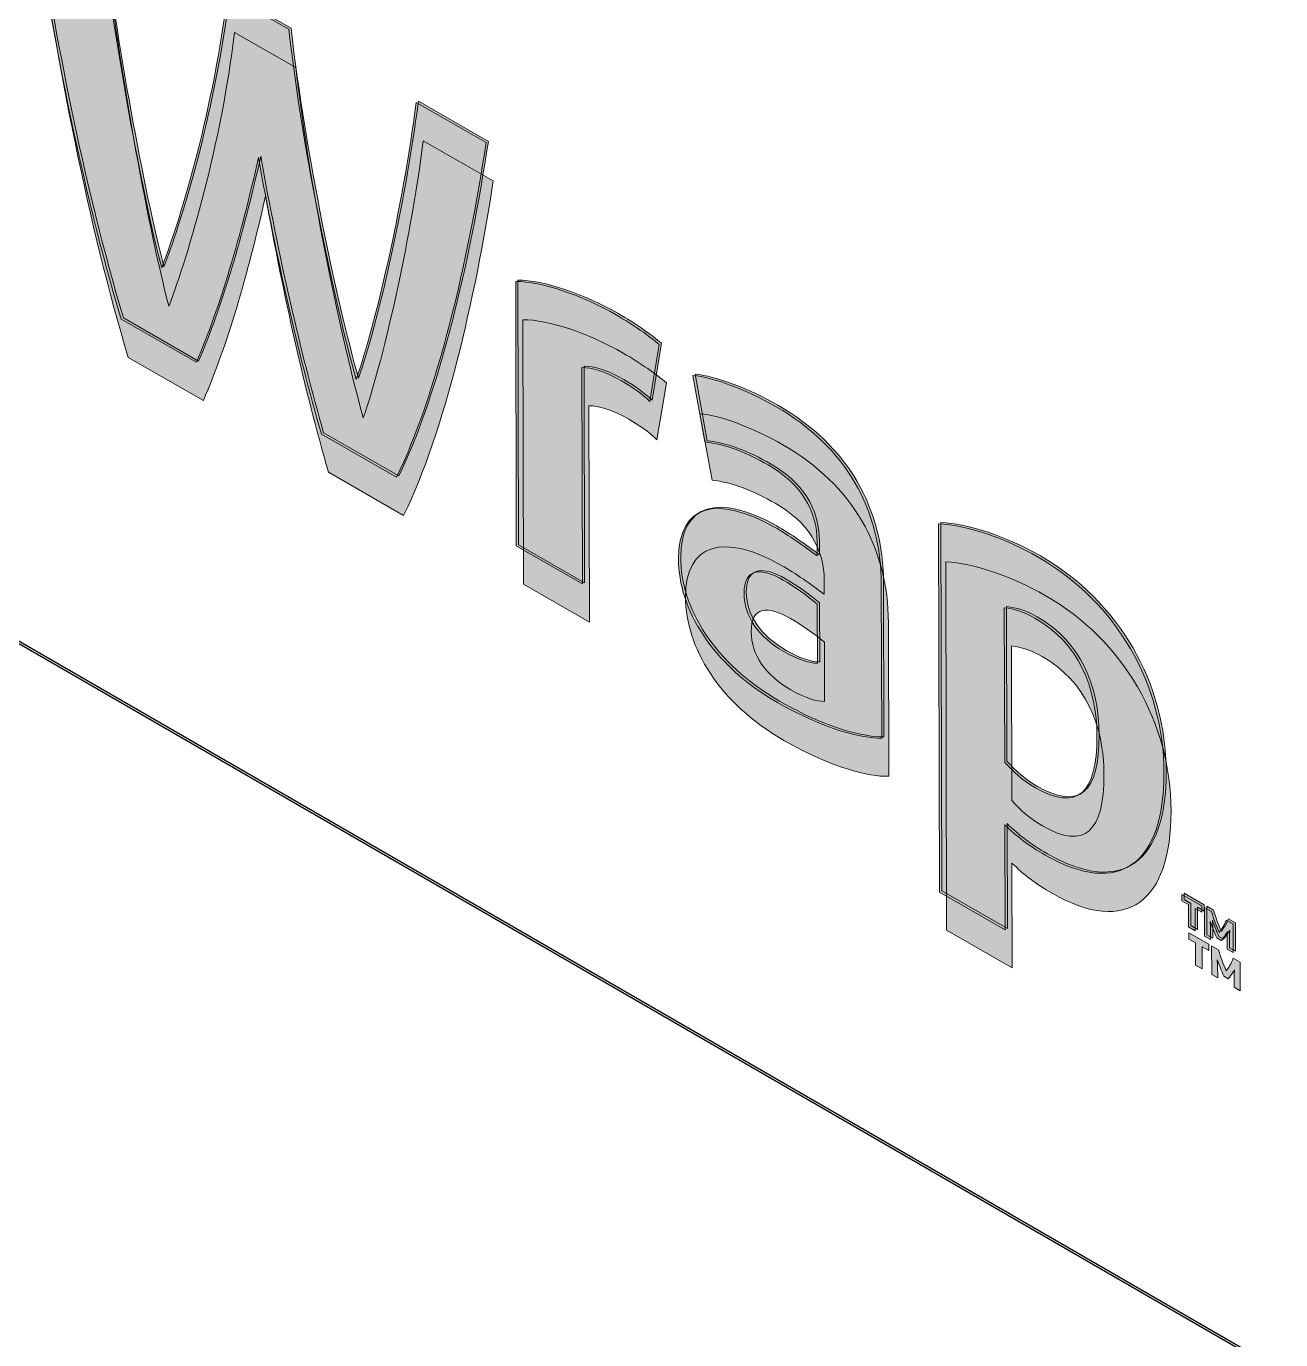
# Model space of a CAD drawing. Header units: inches. Extents: x -17.6 to 82.3, y -15.1 to 23.2.
# Drawn here: x 1.8179 to 2.0914, y 9.7929 to 10.0793 of the extents above; entities that cross this region are included whole.
import ezdxf

# ---------------------------------------------------------------- set-up
doc = ezdxf.new("R2010")
doc.units = ezdxf.units.IN
doc.header["$MEASUREMENT"] = 0
doc.layers.add('G-ANNO-TTLB', color=7, linetype='Continuous', lineweight=0)
doc.layers.add('TYVEK', color=7, linetype='Continuous', lineweight=0)

# ---------------------------------------------------------------- blocks, each defined once
blk = doc.blocks.new('Block_35')
at = {"layer": 'TYVEK', "true_color": 0x000000, "transparency": 33554687}
h = blk.add_hatch(color=18, dxfattribs=at)
h.dxf.hatch_style = 2
edge = h.paths.add_edge_path()
edge.add_spline(control_points=[(1.90444, 10.05434), (1.90444, 10.05434), (1.91968, 10.04559), (1.91968, 10.04559), (1.91578, 10.0198), (1.90897, 9.99065), (1.90015, 9.97262), (1.90015, 9.97262), (1.88375, 9.98203), (1.88375, 9.98203), (1.8786, 10.00003), (1.87396, 10.02037), (1.87005, 10.04233), (1.86613, 10.02486), (1.86168, 10.00974), (1.8565, 9.99768), (1.8565, 9.99768), (1.8401, 10.0071), (1.8401, 10.0071), (1.83169, 10.03501), (1.82419, 10.07239), (1.82026, 10.10266), (1.82026, 10.10266), (1.8354, 10.09397), (1.8354, 10.09397), (1.8387, 10.0667), (1.84462, 10.03481), (1.84894, 10.01826), (1.85339, 10.02977), (1.86032, 10.05345), (1.86329, 10.07796), (1.86329, 10.07796), (1.87666, 10.07029), (1.87666, 10.07029), (1.87985, 10.04224), (1.88671, 10.01064), (1.89134, 9.99391), (1.89548, 10.00561), (1.90136, 10.03073), (1.90444, 10.05434)], knot_values=[0, 0, 0, 0, 1, 1, 1, 2, 2, 2, 3, 3, 3, 4, 4, 4, 5, 5, 5, 6, 6, 6, 7, 7, 7, 8, 8, 8, 9, 9, 9, 10, 10, 10, 11, 11, 11, 12, 12, 12, 13, 13, 13, 13], degree=3, periodic=0)
h = blk.add_hatch(color=18, dxfattribs=at)
h.dxf.hatch_style = 2
edge = h.paths.add_edge_path()
edge.add_spline(control_points=[(1.94804, 10.00802), (1.9518, 10.00586), (1.95535, 10.00334), (1.95744, 10.00154), (1.95744, 10.00154), (1.95538, 9.98913), (1.95538, 9.98913), (1.95361, 9.99087), (1.95141, 9.99237), (1.94922, 9.99363), (1.94536, 9.99585), (1.94275, 9.99651), (1.94056, 9.99656), (1.94056, 9.99656), (1.94067, 9.94936), (1.94067, 9.94936), (1.94067, 9.94936), (1.92626, 9.95763), (1.92626, 9.95763), (1.92626, 9.95763), (1.92612, 10.01531), (1.92612, 10.01531), (1.93175, 10.01533), (1.94052, 10.01234), (1.94804, 10.00802)], knot_values=[0, 0, 0, 0, 1, 1, 1, 2, 2, 2, 3, 3, 3, 4, 4, 4, 5, 5, 5, 6, 6, 6, 7, 7, 7, 8, 8, 8, 8], degree=3, periodic=0)
h = blk.add_hatch(color=18, dxfattribs=at)
h.dxf.hatch_style = 2
edge = h.paths.add_edge_path()
edge.add_spline(control_points=[(1.99192, 9.93208), (1.99192, 9.93208), (1.99189, 9.94497), (1.99189, 9.94497), (1.98949, 9.94695), (1.98698, 9.94875), (1.98447, 9.95019), (1.97967, 9.95294), (1.97591, 9.95294), (1.97593, 9.94728), (1.97594, 9.94222), (1.97908, 9.93777), (1.98461, 9.93459), (1.98775, 9.93279), (1.99036, 9.93202), (1.99192, 9.93208)], knot_values=[0, 0, 0, 0, 1, 1, 1, 2, 2, 2, 3, 3, 3, 4, 4, 4, 5, 5, 5, 5], degree=3, periodic=0)
edge = h.paths.add_edge_path()
edge.add_spline(control_points=[(1.98318, 9.92351), (1.96887, 9.93172), (1.96165, 9.94393), (1.96162, 9.95477), (1.96159, 9.96669), (1.97003, 9.96882), (1.98257, 9.96174), (1.98549, 9.96006), (1.98925, 9.95742), (1.99186, 9.95544), (1.99186, 9.95544), (1.99186, 9.95833), (1.99186, 9.95833), (1.99184, 9.96568), (1.98817, 9.97127), (1.98118, 9.97529), (1.97658, 9.97792), (1.97168, 9.9799), (1.9674, 9.98031), (1.9674, 9.98031), (1.96476, 9.99482), (1.96476, 9.99482), (1.96924, 9.99441), (1.97644, 9.99171), (1.98282, 9.98806), (1.99817, 9.97924), (2.00581, 9.96547), (2.00585, 9.94922), (2.00585, 9.94922), (2.00593, 9.91574), (2.00593, 9.91574), (2.00166, 9.91567), (1.99362, 9.91751), (1.98318, 9.92351)], knot_values=[0, 0, 0, 0, 1, 1, 1, 2, 2, 2, 3, 3, 3, 4, 4, 4, 5, 5, 5, 6, 6, 6, 7, 7, 7, 8, 8, 8, 9, 9, 9, 10, 10, 10, 11, 11, 11, 11], degree=3, periodic=0)
h = blk.add_hatch(color=18, dxfattribs=at)
h.dxf.hatch_style = 2
edge = h.paths.add_edge_path()
edge.add_spline(control_points=[(2.03944, 9.90492), (2.04863, 9.89965), (2.05289, 9.90369), (2.05286, 9.91609), (2.05284, 9.92693), (2.04885, 9.93643), (2.03935, 9.94189), (2.03674, 9.94339), (2.03486, 9.94387), (2.03267, 9.94416), (2.03267, 9.94416), (2.03275, 9.91045), (2.03275, 9.91045), (2.03474, 9.90834), (2.03641, 9.90666), (2.03944, 9.90492)], knot_values=[0, 0, 0, 0, 1, 1, 1, 2, 2, 2, 3, 3, 3, 4, 4, 4, 5, 5, 5, 5], degree=3, periodic=0)
edge = h.paths.add_edge_path()
edge.add_spline(control_points=[(2.04156, 9.89024), (2.0379, 9.89233), (2.0354, 9.89425), (2.03278, 9.89684), (2.03278, 9.89684), (2.03284, 9.87396), (2.03284, 9.87396), (2.03284, 9.87396), (2.01853, 9.88217), (2.01853, 9.88217), (2.01853, 9.88217), (2.01834, 9.96249), (2.01834, 9.96249), (2.02428, 9.96221), (2.03263, 9.95946), (2.04005, 9.9552), (2.05717, 9.94537), (2.06744, 9.92745), (2.06748, 9.90818), (2.06753, 9.88843), (2.05785, 9.88088), (2.04156, 9.89024)], knot_values=[0, 0, 0, 0, 1, 1, 1, 2, 2, 2, 3, 3, 3, 4, 4, 4, 5, 5, 5, 6, 6, 6, 7, 7, 7, 7], degree=3, periodic=0)
h = blk.add_hatch(color=18, dxfattribs=at)
h.dxf.hatch_style = 2
edge = h.paths.add_edge_path()
edge.add_spline(control_points=[(2.07783, 9.87792), (2.07836, 9.87614), (2.07887, 9.87479), (2.0795, 9.87335), (2.08011, 9.87407), (2.08055, 9.87489), (2.08106, 9.87606), (2.08106, 9.87606), (2.08256, 9.8752), (2.08256, 9.8752), (2.08256, 9.8752), (2.08258, 9.86897), (2.08258, 9.86897), (2.08258, 9.86897), (2.08127, 9.86973), (2.08127, 9.86973), (2.08127, 9.86973), (2.08126, 9.8726), (2.08126, 9.8726), (2.08126, 9.8726), (2.08132, 9.87353), (2.08132, 9.87353), (2.08091, 9.87284), (2.08041, 9.87214), (2.07997, 9.8716), (2.07997, 9.8716), (2.07897, 9.87218), (2.07897, 9.87218), (2.07852, 9.87324), (2.07801, 9.87454), (2.07757, 9.87574), (2.07757, 9.87574), (2.07764, 9.87467), (2.07764, 9.87467), (2.07764, 9.87467), (2.07765, 9.8718), (2.07765, 9.8718), (2.07765, 9.8718), (2.07634, 9.87256), (2.07634, 9.87256), (2.07634, 9.87256), (2.07632, 9.87878), (2.07632, 9.87878), (2.07632, 9.87878), (2.07783, 9.87792), (2.07783, 9.87792)], knot_values=[0, 0, 0, 0, 1, 1, 1, 2, 2, 2, 3, 3, 3, 4, 4, 4, 5, 5, 5, 6, 6, 6, 7, 7, 7, 8, 8, 8, 9, 9, 9, 10, 10, 10, 11, 11, 11, 12, 12, 12, 13, 13, 13, 14, 14, 14, 15, 15, 15, 15], degree=3, periodic=0)
edge = h.paths.add_edge_path()
edge.add_spline(control_points=[(2.07282, 9.87942), (2.07282, 9.87942), (2.07136, 9.88025), (2.07136, 9.88025), (2.07136, 9.88025), (2.07136, 9.88163), (2.07136, 9.88163), (2.07136, 9.88163), (2.07573, 9.87912), (2.07573, 9.87912), (2.07573, 9.87912), (2.07573, 9.87775), (2.07573, 9.87775), (2.07573, 9.87775), (2.07427, 9.87858), (2.07427, 9.87858), (2.07427, 9.87858), (2.07429, 9.87373), (2.07429, 9.87373), (2.07429, 9.87373), (2.07283, 9.87457), (2.07283, 9.87457), (2.07283, 9.87457), (2.07282, 9.87942), (2.07282, 9.87942)], knot_values=[0, 0, 0, 0, 1, 1, 1, 2, 2, 2, 3, 3, 3, 4, 4, 4, 5, 5, 5, 6, 6, 6, 7, 7, 7, 8, 8, 8, 8], degree=3, periodic=0)
at = {"layer": 'TYVEK'}
for points, knots in [([(1.90444, 10.05434), (1.90444, 10.05434), (1.91968, 10.04559), (1.91968, 10.04559), (1.91578, 10.0198), (1.90897, 9.99065), (1.90015, 9.97262), (1.90015, 9.97262), (1.88375, 9.98203), (1.88375, 9.98203), (1.8786, 10.00003), (1.87396, 10.02037), (1.87005, 10.04233), (1.86613, 10.02486), (1.86168, 10.00974), (1.8565, 9.99768), (1.8565, 9.99768), (1.8401, 10.0071), (1.8401, 10.0071), (1.83169, 10.03501), (1.82419, 10.07239), (1.82026, 10.10266), (1.82026, 10.10266), (1.8354, 10.09397), (1.8354, 10.09397), (1.8387, 10.0667), (1.84462, 10.03481), (1.84894, 10.01826), (1.85339, 10.02977), (1.86032, 10.05345), (1.86329, 10.07796), (1.86329, 10.07796), (1.87666, 10.07029), (1.87666, 10.07029), (1.87985, 10.04224), (1.88671, 10.01064), (1.89134, 9.99391), (1.89548, 10.00561), (1.90136, 10.03073), (1.90444, 10.05434)], [0, 0, 0, 0, 1, 1, 1, 2, 2, 2, 3, 3, 3, 4, 4, 4, 5, 5, 5, 6, 6, 6, 7, 7, 7, 8, 8, 8, 9, 9, 9, 10, 10, 10, 11, 11, 11, 12, 12, 12, 13, 13, 13, 13]), ([(1.94804, 10.00802), (1.9518, 10.00586), (1.95535, 10.00334), (1.95744, 10.00154), (1.95744, 10.00154), (1.95538, 9.98913), (1.95538, 9.98913), (1.95361, 9.99087), (1.95141, 9.99237), (1.94922, 9.99363), (1.94536, 9.99585), (1.94275, 9.99651), (1.94056, 9.99656), (1.94056, 9.99656), (1.94067, 9.94936), (1.94067, 9.94936), (1.94067, 9.94936), (1.92626, 9.95763), (1.92626, 9.95763), (1.92626, 9.95763), (1.92612, 10.01531), (1.92612, 10.01531), (1.93175, 10.01533), (1.94052, 10.01234), (1.94804, 10.00802)], [0, 0, 0, 0, 1, 1, 1, 2, 2, 2, 3, 3, 3, 4, 4, 4, 5, 5, 5, 6, 6, 6, 7, 7, 7, 8, 8, 8, 8]), ([(1.98318, 9.92351), (1.96887, 9.93172), (1.96165, 9.94393), (1.96162, 9.95477), (1.96159, 9.96669), (1.97003, 9.96882), (1.98257, 9.96174), (1.98549, 9.96006), (1.98925, 9.95742), (1.99186, 9.95544), (1.99186, 9.95544), (1.99186, 9.95833), (1.99186, 9.95833), (1.99184, 9.96568), (1.98817, 9.97127), (1.98118, 9.97529), (1.97658, 9.97792), (1.97168, 9.9799), (1.9674, 9.98031), (1.9674, 9.98031), (1.96476, 9.99482), (1.96476, 9.99482), (1.96924, 9.99441), (1.97644, 9.99171), (1.98282, 9.98806), (1.99817, 9.97924), (2.00581, 9.96547), (2.00585, 9.94922), (2.00585, 9.94922), (2.00593, 9.91574), (2.00593, 9.91574), (2.00166, 9.91567), (1.99362, 9.91751), (1.98318, 9.92351)], [0, 0, 0, 0, 1, 1, 1, 2, 2, 2, 3, 3, 3, 4, 4, 4, 5, 5, 5, 6, 6, 6, 7, 7, 7, 8, 8, 8, 9, 9, 9, 10, 10, 10, 11, 11, 11, 11]), ([(2.04156, 9.89024), (2.0379, 9.89233), (2.0354, 9.89425), (2.03278, 9.89684), (2.03278, 9.89684), (2.03284, 9.87396), (2.03284, 9.87396), (2.03284, 9.87396), (2.01853, 9.88217), (2.01853, 9.88217), (2.01853, 9.88217), (2.01834, 9.96249), (2.01834, 9.96249), (2.02428, 9.96221), (2.03263, 9.95946), (2.04005, 9.9552), (2.05717, 9.94537), (2.06744, 9.92745), (2.06748, 9.90818), (2.06753, 9.88843), (2.05785, 9.88088), (2.04156, 9.89024)], [0, 0, 0, 0, 1, 1, 1, 2, 2, 2, 3, 3, 3, 4, 4, 4, 5, 5, 5, 6, 6, 6, 7, 7, 7, 7]), ([(1.99192, 9.93208), (1.99192, 9.93208), (1.99189, 9.94497), (1.99189, 9.94497), (1.98949, 9.94695), (1.98698, 9.94875), (1.98447, 9.95019), (1.97967, 9.95294), (1.97591, 9.95294), (1.97593, 9.94728), (1.97594, 9.94222), (1.97908, 9.93777), (1.98461, 9.93459), (1.98775, 9.93279), (1.99036, 9.93202), (1.99192, 9.93208)], [0, 0, 0, 0, 1, 1, 1, 2, 2, 2, 3, 3, 3, 4, 4, 4, 5, 5, 5, 5]), ([(2.03944, 9.90492), (2.04863, 9.89965), (2.05289, 9.90369), (2.05286, 9.91609), (2.05284, 9.92693), (2.04885, 9.93643), (2.03935, 9.94189), (2.03674, 9.94339), (2.03486, 9.94387), (2.03267, 9.94416), (2.03267, 9.94416), (2.03275, 9.91045), (2.03275, 9.91045), (2.03474, 9.90834), (2.03641, 9.90666), (2.03944, 9.90492)], [0, 0, 0, 0, 1, 1, 1, 2, 2, 2, 3, 3, 3, 4, 4, 4, 5, 5, 5, 5]), ([(2.07282, 9.87942), (2.07282, 9.87942), (2.07136, 9.88025), (2.07136, 9.88025), (2.07136, 9.88025), (2.07136, 9.88163), (2.07136, 9.88163), (2.07136, 9.88163), (2.07573, 9.87912), (2.07573, 9.87912), (2.07573, 9.87912), (2.07573, 9.87775), (2.07573, 9.87775), (2.07573, 9.87775), (2.07427, 9.87858), (2.07427, 9.87858), (2.07427, 9.87858), (2.07429, 9.87373), (2.07429, 9.87373), (2.07429, 9.87373), (2.07283, 9.87457), (2.07283, 9.87457), (2.07283, 9.87457), (2.07282, 9.87942), (2.07282, 9.87942)], [0, 0, 0, 0, 1, 1, 1, 2, 2, 2, 3, 3, 3, 4, 4, 4, 5, 5, 5, 6, 6, 6, 7, 7, 7, 8, 8, 8, 8]), ([(2.07783, 9.87792), (2.07836, 9.87614), (2.07887, 9.87479), (2.0795, 9.87335), (2.08011, 9.87407), (2.08055, 9.87489), (2.08106, 9.87606), (2.08106, 9.87606), (2.08256, 9.8752), (2.08256, 9.8752), (2.08256, 9.8752), (2.08258, 9.86897), (2.08258, 9.86897), (2.08258, 9.86897), (2.08127, 9.86973), (2.08127, 9.86973), (2.08127, 9.86973), (2.08126, 9.8726), (2.08126, 9.8726), (2.08126, 9.8726), (2.08132, 9.87353), (2.08132, 9.87353), (2.08091, 9.87284), (2.08041, 9.87214), (2.07997, 9.8716), (2.07997, 9.8716), (2.07897, 9.87218), (2.07897, 9.87218), (2.07852, 9.87324), (2.07801, 9.87454), (2.07757, 9.87574), (2.07757, 9.87574), (2.07764, 9.87467), (2.07764, 9.87467), (2.07764, 9.87467), (2.07765, 9.8718), (2.07765, 9.8718), (2.07765, 9.8718), (2.07634, 9.87256), (2.07634, 9.87256), (2.07634, 9.87256), (2.07632, 9.87878), (2.07632, 9.87878), (2.07632, 9.87878), (2.07783, 9.87792), (2.07783, 9.87792)], [0, 0, 0, 0, 1, 1, 1, 2, 2, 2, 3, 3, 3, 4, 4, 4, 5, 5, 5, 6, 6, 6, 7, 7, 7, 8, 8, 8, 9, 9, 9, 10, 10, 10, 11, 11, 11, 12, 12, 12, 13, 13, 13, 14, 14, 14, 15, 15, 15, 15])]:
    blk.add_open_spline(points, degree=3, knots=knots, dxfattribs=at)
blk = doc.blocks.new('Block_34')
at = {"layer": 'TYVEK'}
blk.add_blockref('Block_35', (0, 0), dxfattribs=at)
blk = doc.blocks.new('Block_98')
at = {"layer": 'TYVEK', "true_color": 0x000000, "transparency": 33554687}
h = blk.add_hatch(color=18, dxfattribs=at)
h.dxf.hatch_style = 2
edge = h.paths.add_edge_path()
edge.add_spline(control_points=[(1.90338, 10.06295), (1.90338, 10.06295), (1.91863, 10.0542), (1.91863, 10.0542), (1.91473, 10.02842), (1.90792, 9.99926), (1.8991, 9.98123), (1.8991, 9.98123), (1.8827, 9.99065), (1.8827, 9.99065), (1.87755, 10.00864), (1.87291, 10.02898), (1.869, 10.05095), (1.86508, 10.03348), (1.86063, 10.01835), (1.85544, 10.0063), (1.85544, 10.0063), (1.83905, 10.01571), (1.83905, 10.01571), (1.83064, 10.04363), (1.82314, 10.081), (1.81921, 10.11128), (1.81921, 10.11128), (1.83435, 10.10258), (1.83435, 10.10258), (1.83765, 10.07532), (1.84357, 10.04342), (1.84788, 10.02687), (1.85234, 10.03838), (1.85927, 10.06206), (1.86224, 10.08658), (1.86224, 10.08658), (1.8756, 10.0789), (1.8756, 10.0789), (1.8788, 10.05085), (1.88566, 10.01926), (1.89029, 10.00253), (1.89443, 10.01422), (1.90031, 10.03934), (1.90338, 10.06295)], knot_values=[0, 0, 0, 0, 1, 1, 1, 2, 2, 2, 3, 3, 3, 4, 4, 4, 5, 5, 5, 6, 6, 6, 7, 7, 7, 8, 8, 8, 9, 9, 9, 10, 10, 10, 11, 11, 11, 12, 12, 12, 13, 13, 13, 13], degree=3, periodic=0)
h = blk.add_hatch(color=18, dxfattribs=at)
h.dxf.hatch_style = 2
edge = h.paths.add_edge_path()
edge.add_spline(control_points=[(1.94698, 10.01664), (1.95074, 10.01448), (1.9543, 10.01196), (1.95639, 10.01016), (1.95639, 10.01016), (1.95433, 9.99775), (1.95433, 9.99775), (1.95255, 9.99949), (1.95036, 10.00099), (1.94817, 10.00225), (1.9443, 10.00447), (1.94169, 10.00512), (1.9395, 10.00518), (1.9395, 10.00518), (1.93962, 9.95797), (1.93962, 9.95797), (1.93962, 9.95797), (1.92521, 9.96625), (1.92521, 9.96625), (1.92521, 9.96625), (1.92507, 10.02393), (1.92507, 10.02393), (1.9307, 10.02394), (1.93946, 10.02095), (1.94698, 10.01664)], knot_values=[0, 0, 0, 0, 1, 1, 1, 2, 2, 2, 3, 3, 3, 4, 4, 4, 5, 5, 5, 6, 6, 6, 7, 7, 7, 8, 8, 8, 8], degree=3, periodic=0)
h = blk.add_hatch(color=18, dxfattribs=at)
h.dxf.hatch_style = 2
edge = h.paths.add_edge_path()
edge.add_spline(control_points=[(1.99087, 9.9407), (1.99087, 9.9407), (1.99084, 9.95358), (1.99084, 9.95358), (1.98843, 9.95556), (1.98592, 9.95736), (1.98342, 9.9588), (1.97861, 9.96156), (1.97486, 9.96155), (1.97487, 9.95589), (1.97489, 9.95083), (1.97803, 9.94638), (1.98356, 9.94321), (1.98669, 9.94141), (1.9893, 9.94063), (1.99087, 9.9407)], knot_values=[0, 0, 0, 0, 1, 1, 1, 2, 2, 2, 3, 3, 3, 4, 4, 4, 5, 5, 5, 5], degree=3, periodic=0)
edge = h.paths.add_edge_path()
edge.add_spline(control_points=[(1.98213, 9.93212), (1.96782, 9.94034), (1.96059, 9.95254), (1.96057, 9.96338), (1.96054, 9.9753), (1.96898, 9.97743), (1.98151, 9.97036), (1.98444, 9.96868), (1.9882, 9.96604), (1.99081, 9.96406), (1.99081, 9.96406), (1.9908, 9.96695), (1.9908, 9.96695), (1.99078, 9.97429), (1.98712, 9.97988), (1.98012, 9.9839), (1.97553, 9.98654), (1.97062, 9.98851), (1.96635, 9.98893), (1.96635, 9.98893), (1.9637, 10.00343), (1.9637, 10.00343), (1.96819, 10.00302), (1.97539, 10.00033), (1.98176, 9.99667), (1.99711, 9.98786), (2.00476, 9.97409), (2.0048, 9.95783), (2.0048, 9.95783), (2.00488, 9.92435), (2.00488, 9.92435), (2.00061, 9.92428), (1.99257, 9.92613), (1.98213, 9.93212)], knot_values=[0, 0, 0, 0, 1, 1, 1, 2, 2, 2, 3, 3, 3, 4, 4, 4, 5, 5, 5, 6, 6, 6, 7, 7, 7, 8, 8, 8, 9, 9, 9, 10, 10, 10, 11, 11, 11, 11], degree=3, periodic=0)
h = blk.add_hatch(color=18, dxfattribs=at)
h.dxf.hatch_style = 2
edge = h.paths.add_edge_path()
edge.add_spline(control_points=[(2.03838, 9.91354), (2.04758, 9.90826), (2.05184, 9.9123), (2.05181, 9.92471), (2.05178, 9.93554), (2.0478, 9.94505), (2.03829, 9.9505), (2.03568, 9.952), (2.0338, 9.95248), (2.03161, 9.95278), (2.03161, 9.95278), (2.0317, 9.91906), (2.0317, 9.91906), (2.03368, 9.91696), (2.03536, 9.91527), (2.03838, 9.91354)], knot_values=[0, 0, 0, 0, 1, 1, 1, 2, 2, 2, 3, 3, 3, 4, 4, 4, 5, 5, 5, 5], degree=3, periodic=0)
edge = h.paths.add_edge_path()
edge.add_spline(control_points=[(2.04051, 9.89885), (2.03685, 9.90095), (2.03434, 9.90287), (2.03173, 9.90545), (2.03173, 9.90545), (2.03179, 9.88257), (2.03179, 9.88257), (2.03179, 9.88257), (2.01748, 9.89078), (2.01748, 9.89078), (2.01748, 9.89078), (2.01728, 9.97111), (2.01728, 9.97111), (2.02323, 9.97082), (2.03158, 9.96807), (2.03899, 9.96381), (2.05612, 9.95398), (2.06638, 9.93606), (2.06643, 9.9168), (2.06648, 9.89705), (2.0568, 9.8895), (2.04051, 9.89885)], knot_values=[0, 0, 0, 0, 1, 1, 1, 2, 2, 2, 3, 3, 3, 4, 4, 4, 5, 5, 5, 6, 6, 6, 7, 7, 7, 7], degree=3, periodic=0)
h = blk.add_hatch(color=18, dxfattribs=at)
h.dxf.hatch_style = 2
edge = h.paths.add_edge_path()
edge.add_spline(control_points=[(2.07677, 9.88653), (2.07731, 9.88475), (2.07781, 9.8834), (2.07845, 9.88196), (2.07906, 9.88269), (2.07949, 9.8835), (2.08001, 9.88468), (2.08001, 9.88468), (2.08151, 9.88381), (2.08151, 9.88381), (2.08151, 9.88381), (2.08153, 9.87759), (2.08153, 9.87759), (2.08153, 9.87759), (2.08022, 9.87834), (2.08022, 9.87834), (2.08022, 9.87834), (2.08021, 9.88121), (2.08021, 9.88121), (2.08021, 9.88121), (2.08027, 9.88214), (2.08027, 9.88214), (2.07985, 9.88145), (2.07935, 9.88075), (2.07892, 9.88022), (2.07892, 9.88022), (2.07792, 9.88079), (2.07792, 9.88079), (2.07746, 9.88186), (2.07696, 9.88315), (2.07652, 9.88435), (2.07652, 9.88435), (2.07659, 9.88329), (2.07659, 9.88329), (2.07659, 9.88329), (2.07659, 9.88042), (2.07659, 9.88042), (2.07659, 9.88042), (2.07529, 9.88117), (2.07529, 9.88117), (2.07529, 9.88117), (2.07527, 9.8874), (2.07527, 9.8874), (2.07527, 9.8874), (2.07677, 9.88653), (2.07677, 9.88653)], knot_values=[0, 0, 0, 0, 1, 1, 1, 2, 2, 2, 3, 3, 3, 4, 4, 4, 5, 5, 5, 6, 6, 6, 7, 7, 7, 8, 8, 8, 9, 9, 9, 10, 10, 10, 11, 11, 11, 12, 12, 12, 13, 13, 13, 14, 14, 14, 15, 15, 15, 15], degree=3, periodic=0)
edge = h.paths.add_edge_path()
edge.add_spline(control_points=[(2.07177, 9.88803), (2.07177, 9.88803), (2.07031, 9.88887), (2.07031, 9.88887), (2.07031, 9.88887), (2.07031, 9.89024), (2.07031, 9.89024), (2.07031, 9.89024), (2.07467, 9.88774), (2.07467, 9.88774), (2.07467, 9.88774), (2.07468, 9.88636), (2.07468, 9.88636), (2.07468, 9.88636), (2.07322, 9.88719), (2.07322, 9.88719), (2.07322, 9.88719), (2.07323, 9.88235), (2.07323, 9.88235), (2.07323, 9.88235), (2.07178, 9.88318), (2.07178, 9.88318), (2.07178, 9.88318), (2.07177, 9.88803), (2.07177, 9.88803)], knot_values=[0, 0, 0, 0, 1, 1, 1, 2, 2, 2, 3, 3, 3, 4, 4, 4, 5, 5, 5, 6, 6, 6, 7, 7, 7, 8, 8, 8, 8], degree=3, periodic=0)
at = {"layer": 'TYVEK'}
for points, knots in [([(1.90338, 10.06295), (1.90338, 10.06295), (1.91863, 10.0542), (1.91863, 10.0542), (1.91473, 10.02842), (1.90792, 9.99926), (1.8991, 9.98123), (1.8991, 9.98123), (1.8827, 9.99065), (1.8827, 9.99065), (1.87755, 10.00864), (1.87291, 10.02898), (1.869, 10.05095), (1.86508, 10.03348), (1.86063, 10.01835), (1.85544, 10.0063), (1.85544, 10.0063), (1.83905, 10.01571), (1.83905, 10.01571), (1.83064, 10.04363), (1.82314, 10.081), (1.81921, 10.11128), (1.81921, 10.11128), (1.83435, 10.10258), (1.83435, 10.10258), (1.83765, 10.07532), (1.84357, 10.04342), (1.84788, 10.02687), (1.85234, 10.03838), (1.85927, 10.06206), (1.86224, 10.08658), (1.86224, 10.08658), (1.8756, 10.0789), (1.8756, 10.0789), (1.8788, 10.05085), (1.88566, 10.01926), (1.89029, 10.00253), (1.89443, 10.01422), (1.90031, 10.03934), (1.90338, 10.06295)], [0, 0, 0, 0, 1, 1, 1, 2, 2, 2, 3, 3, 3, 4, 4, 4, 5, 5, 5, 6, 6, 6, 7, 7, 7, 8, 8, 8, 9, 9, 9, 10, 10, 10, 11, 11, 11, 12, 12, 12, 13, 13, 13, 13]), ([(1.94698, 10.01664), (1.95074, 10.01448), (1.9543, 10.01196), (1.95639, 10.01016), (1.95639, 10.01016), (1.95433, 9.99775), (1.95433, 9.99775), (1.95255, 9.99949), (1.95036, 10.00099), (1.94817, 10.00225), (1.9443, 10.00447), (1.94169, 10.00512), (1.9395, 10.00518), (1.9395, 10.00518), (1.93962, 9.95797), (1.93962, 9.95797), (1.93962, 9.95797), (1.92521, 9.96625), (1.92521, 9.96625), (1.92521, 9.96625), (1.92507, 10.02393), (1.92507, 10.02393), (1.9307, 10.02394), (1.93946, 10.02095), (1.94698, 10.01664)], [0, 0, 0, 0, 1, 1, 1, 2, 2, 2, 3, 3, 3, 4, 4, 4, 5, 5, 5, 6, 6, 6, 7, 7, 7, 8, 8, 8, 8]), ([(1.98213, 9.93212), (1.96782, 9.94034), (1.96059, 9.95254), (1.96057, 9.96338), (1.96054, 9.9753), (1.96898, 9.97743), (1.98151, 9.97036), (1.98444, 9.96868), (1.9882, 9.96604), (1.99081, 9.96406), (1.99081, 9.96406), (1.9908, 9.96695), (1.9908, 9.96695), (1.99078, 9.97429), (1.98712, 9.97988), (1.98012, 9.9839), (1.97553, 9.98654), (1.97062, 9.98851), (1.96635, 9.98893), (1.96635, 9.98893), (1.9637, 10.00343), (1.9637, 10.00343), (1.96819, 10.00302), (1.97539, 10.00033), (1.98176, 9.99667), (1.99711, 9.98786), (2.00476, 9.97409), (2.0048, 9.95783), (2.0048, 9.95783), (2.00488, 9.92435), (2.00488, 9.92435), (2.00061, 9.92428), (1.99257, 9.92613), (1.98213, 9.93212)], [0, 0, 0, 0, 1, 1, 1, 2, 2, 2, 3, 3, 3, 4, 4, 4, 5, 5, 5, 6, 6, 6, 7, 7, 7, 8, 8, 8, 9, 9, 9, 10, 10, 10, 11, 11, 11, 11]), ([(2.04051, 9.89885), (2.03685, 9.90095), (2.03434, 9.90287), (2.03173, 9.90545), (2.03173, 9.90545), (2.03179, 9.88257), (2.03179, 9.88257), (2.03179, 9.88257), (2.01748, 9.89078), (2.01748, 9.89078), (2.01748, 9.89078), (2.01728, 9.97111), (2.01728, 9.97111), (2.02323, 9.97082), (2.03158, 9.96807), (2.03899, 9.96381), (2.05612, 9.95398), (2.06638, 9.93606), (2.06643, 9.9168), (2.06648, 9.89705), (2.0568, 9.8895), (2.04051, 9.89885)], [0, 0, 0, 0, 1, 1, 1, 2, 2, 2, 3, 3, 3, 4, 4, 4, 5, 5, 5, 6, 6, 6, 7, 7, 7, 7]), ([(1.99087, 9.9407), (1.99087, 9.9407), (1.99084, 9.95358), (1.99084, 9.95358), (1.98843, 9.95556), (1.98592, 9.95736), (1.98342, 9.9588), (1.97861, 9.96156), (1.97486, 9.96155), (1.97487, 9.95589), (1.97489, 9.95083), (1.97803, 9.94638), (1.98356, 9.94321), (1.98669, 9.94141), (1.9893, 9.94063), (1.99087, 9.9407)], [0, 0, 0, 0, 1, 1, 1, 2, 2, 2, 3, 3, 3, 4, 4, 4, 5, 5, 5, 5]), ([(2.03838, 9.91354), (2.04758, 9.90826), (2.05184, 9.9123), (2.05181, 9.92471), (2.05178, 9.93554), (2.0478, 9.94505), (2.03829, 9.9505), (2.03568, 9.952), (2.0338, 9.95248), (2.03161, 9.95278), (2.03161, 9.95278), (2.0317, 9.91906), (2.0317, 9.91906), (2.03368, 9.91696), (2.03536, 9.91527), (2.03838, 9.91354)], [0, 0, 0, 0, 1, 1, 1, 2, 2, 2, 3, 3, 3, 4, 4, 4, 5, 5, 5, 5]), ([(2.07177, 9.88803), (2.07177, 9.88803), (2.07031, 9.88887), (2.07031, 9.88887), (2.07031, 9.88887), (2.07031, 9.89024), (2.07031, 9.89024), (2.07031, 9.89024), (2.07467, 9.88774), (2.07467, 9.88774), (2.07467, 9.88774), (2.07468, 9.88636), (2.07468, 9.88636), (2.07468, 9.88636), (2.07322, 9.88719), (2.07322, 9.88719), (2.07322, 9.88719), (2.07323, 9.88235), (2.07323, 9.88235), (2.07323, 9.88235), (2.07178, 9.88318), (2.07178, 9.88318), (2.07178, 9.88318), (2.07177, 9.88803), (2.07177, 9.88803)], [0, 0, 0, 0, 1, 1, 1, 2, 2, 2, 3, 3, 3, 4, 4, 4, 5, 5, 5, 6, 6, 6, 7, 7, 7, 8, 8, 8, 8]), ([(2.07677, 9.88653), (2.07731, 9.88475), (2.07781, 9.8834), (2.07845, 9.88196), (2.07906, 9.88269), (2.07949, 9.8835), (2.08001, 9.88468), (2.08001, 9.88468), (2.08151, 9.88381), (2.08151, 9.88381), (2.08151, 9.88381), (2.08153, 9.87759), (2.08153, 9.87759), (2.08153, 9.87759), (2.08022, 9.87834), (2.08022, 9.87834), (2.08022, 9.87834), (2.08021, 9.88121), (2.08021, 9.88121), (2.08021, 9.88121), (2.08027, 9.88214), (2.08027, 9.88214), (2.07985, 9.88145), (2.07935, 9.88075), (2.07892, 9.88022), (2.07892, 9.88022), (2.07792, 9.88079), (2.07792, 9.88079), (2.07746, 9.88186), (2.07696, 9.88315), (2.07652, 9.88435), (2.07652, 9.88435), (2.07659, 9.88329), (2.07659, 9.88329), (2.07659, 9.88329), (2.07659, 9.88042), (2.07659, 9.88042), (2.07659, 9.88042), (2.07529, 9.88117), (2.07529, 9.88117), (2.07529, 9.88117), (2.07527, 9.8874), (2.07527, 9.8874), (2.07527, 9.8874), (2.07677, 9.88653), (2.07677, 9.88653)], [0, 0, 0, 0, 1, 1, 1, 2, 2, 2, 3, 3, 3, 4, 4, 4, 5, 5, 5, 6, 6, 6, 7, 7, 7, 8, 8, 8, 9, 9, 9, 10, 10, 10, 11, 11, 11, 12, 12, 12, 13, 13, 13, 14, 14, 14, 15, 15, 15, 15])]:
    blk.add_open_spline(points, degree=3, knots=knots, dxfattribs=at)
blk = doc.blocks.new('Block_97')
at = {"layer": 'TYVEK'}
blk.add_blockref('Block_98', (0, 0), dxfattribs=at)
blk = doc.blocks.new('Block_106')
at = {"layer": 'TYVEK', "true_color": 0x000000, "transparency": 33554687}
h = blk.add_hatch(color=18, dxfattribs=at)
h.dxf.hatch_style = 2
edge = h.paths.add_edge_path()
edge.add_spline(control_points=[(1.9029, 10.06268), (1.9029, 10.06268), (1.91814, 10.05393), (1.91814, 10.05393), (1.91424, 10.02815), (1.90743, 9.99899), (1.89861, 9.98096), (1.89861, 9.98096), (1.88221, 9.99038), (1.88221, 9.99038), (1.87706, 10.00837), (1.87242, 10.02871), (1.86851, 10.05067), (1.86459, 10.0332), (1.86014, 10.01808), (1.85496, 10.00602), (1.85496, 10.00602), (1.83856, 10.01544), (1.83856, 10.01544), (1.83015, 10.04336), (1.82265, 10.08073), (1.81872, 10.11101), (1.81872, 10.11101), (1.83386, 10.10231), (1.83386, 10.10231), (1.83716, 10.07504), (1.84308, 10.04315), (1.8474, 10.0266), (1.85185, 10.03811), (1.85878, 10.06179), (1.86175, 10.0863), (1.86175, 10.0863), (1.87512, 10.07863), (1.87512, 10.07863), (1.87831, 10.05058), (1.88517, 10.01898), (1.8898, 10.00226), (1.89394, 10.01395), (1.89982, 10.03907), (1.9029, 10.06268)], knot_values=[0, 0, 0, 0, 1, 1, 1, 2, 2, 2, 3, 3, 3, 4, 4, 4, 5, 5, 5, 6, 6, 6, 7, 7, 7, 8, 8, 8, 9, 9, 9, 10, 10, 10, 11, 11, 11, 12, 12, 12, 13, 13, 13, 13], degree=3, periodic=0)
h = blk.add_hatch(color=18, dxfattribs=at)
h.dxf.hatch_style = 2
edge = h.paths.add_edge_path()
edge.add_spline(control_points=[(1.9465, 10.01636), (1.95026, 10.0142), (1.95381, 10.01168), (1.9559, 10.00988), (1.9559, 10.00988), (1.95384, 9.99747), (1.95384, 9.99747), (1.95207, 9.99922), (1.94987, 10.00072), (1.94768, 10.00197), (1.94381, 10.00419), (1.94121, 10.00485), (1.93902, 10.0049), (1.93902, 10.0049), (1.93913, 9.9577), (1.93913, 9.9577), (1.93913, 9.9577), (1.92472, 9.96597), (1.92472, 9.96597), (1.92472, 9.96597), (1.92458, 10.02365), (1.92458, 10.02365), (1.93021, 10.02367), (1.93898, 10.02068), (1.9465, 10.01636)], knot_values=[0, 0, 0, 0, 1, 1, 1, 2, 2, 2, 3, 3, 3, 4, 4, 4, 5, 5, 5, 6, 6, 6, 7, 7, 7, 8, 8, 8, 8], degree=3, periodic=0)
h = blk.add_hatch(color=18, dxfattribs=at)
h.dxf.hatch_style = 2
edge = h.paths.add_edge_path()
edge.add_spline(control_points=[(1.99038, 9.94042), (1.99038, 9.94042), (1.99035, 9.95331), (1.99035, 9.95331), (1.98794, 9.95529), (1.98544, 9.95709), (1.98293, 9.95853), (1.97813, 9.96129), (1.97437, 9.96128), (1.97439, 9.95562), (1.9744, 9.95056), (1.97754, 9.94611), (1.98307, 9.94293), (1.98621, 9.94114), (1.98882, 9.94036), (1.99038, 9.94042)], knot_values=[0, 0, 0, 0, 1, 1, 1, 2, 2, 2, 3, 3, 3, 4, 4, 4, 5, 5, 5, 5], degree=3, periodic=0)
edge = h.paths.add_edge_path()
edge.add_spline(control_points=[(1.98164, 9.93185), (1.96733, 9.94007), (1.96011, 9.95227), (1.96008, 9.96311), (1.96005, 9.97503), (1.96849, 9.97716), (1.98103, 9.97008), (1.98395, 9.96841), (1.98771, 9.96577), (1.99032, 9.96379), (1.99032, 9.96379), (1.99032, 9.96668), (1.99032, 9.96668), (1.9903, 9.97402), (1.98663, 9.97961), (1.97964, 9.98363), (1.97504, 9.98627), (1.97013, 9.98824), (1.96586, 9.98865), (1.96586, 9.98865), (1.96322, 10.00316), (1.96322, 10.00316), (1.9677, 10.00275), (1.9749, 10.00005), (1.98127, 9.9964), (1.99663, 9.98758), (2.00427, 9.97381), (2.00431, 9.95756), (2.00431, 9.95756), (2.00439, 9.92408), (2.00439, 9.92408), (2.00012, 9.92401), (1.99208, 9.92586), (1.98164, 9.93185)], knot_values=[0, 0, 0, 0, 1, 1, 1, 2, 2, 2, 3, 3, 3, 4, 4, 4, 5, 5, 5, 6, 6, 6, 7, 7, 7, 8, 8, 8, 9, 9, 9, 10, 10, 10, 11, 11, 11, 11], degree=3, periodic=0)
h = blk.add_hatch(color=18, dxfattribs=at)
h.dxf.hatch_style = 2
edge = h.paths.add_edge_path()
edge.add_spline(control_points=[(2.0379, 9.91326), (2.04709, 9.90799), (2.05135, 9.91203), (2.05132, 9.92443), (2.0513, 9.93527), (2.04731, 9.94478), (2.03781, 9.95023), (2.0352, 9.95173), (2.03332, 9.95221), (2.03113, 9.9525), (2.03113, 9.9525), (2.03121, 9.91879), (2.03121, 9.91879), (2.0332, 9.91668), (2.03487, 9.915), (2.0379, 9.91326)], knot_values=[0, 0, 0, 0, 1, 1, 1, 2, 2, 2, 3, 3, 3, 4, 4, 4, 5, 5, 5, 5], degree=3, periodic=0)
edge = h.paths.add_edge_path()
edge.add_spline(control_points=[(2.04002, 9.89858), (2.03636, 9.90068), (2.03386, 9.9026), (2.03124, 9.90518), (2.03124, 9.90518), (2.0313, 9.8823), (2.0313, 9.8823), (2.0313, 9.8823), (2.01699, 9.89051), (2.01699, 9.89051), (2.01699, 9.89051), (2.01679, 9.97083), (2.01679, 9.97083), (2.02274, 9.97055), (2.03109, 9.9678), (2.0385, 9.96354), (2.05563, 9.95371), (2.0659, 9.93579), (2.06594, 9.91652), (2.06599, 9.89677), (2.05631, 9.88922), (2.04002, 9.89858)], knot_values=[0, 0, 0, 0, 1, 1, 1, 2, 2, 2, 3, 3, 3, 4, 4, 4, 5, 5, 5, 6, 6, 6, 7, 7, 7, 7], degree=3, periodic=0)
h = blk.add_hatch(color=18, dxfattribs=at)
h.dxf.hatch_style = 2
edge = h.paths.add_edge_path()
edge.add_spline(control_points=[(2.07629, 9.88626), (2.07682, 9.88448), (2.07733, 9.88313), (2.07796, 9.88169), (2.07857, 9.88242), (2.07901, 9.88323), (2.07952, 9.8844), (2.07952, 9.8844), (2.08102, 9.88354), (2.08102, 9.88354), (2.08102, 9.88354), (2.08104, 9.87731), (2.08104, 9.87731), (2.08104, 9.87731), (2.07973, 9.87807), (2.07973, 9.87807), (2.07973, 9.87807), (2.07972, 9.88094), (2.07972, 9.88094), (2.07972, 9.88094), (2.07978, 9.88187), (2.07978, 9.88187), (2.07937, 9.88118), (2.07887, 9.88048), (2.07843, 9.87995), (2.07843, 9.87995), (2.07743, 9.88052), (2.07743, 9.88052), (2.07698, 9.88158), (2.07647, 9.88288), (2.07603, 9.88408), (2.07603, 9.88408), (2.0761, 9.88302), (2.0761, 9.88302), (2.0761, 9.88302), (2.07611, 9.88015), (2.07611, 9.88015), (2.07611, 9.88015), (2.0748, 9.8809), (2.0748, 9.8809), (2.0748, 9.8809), (2.07478, 9.88712), (2.07478, 9.88712), (2.07478, 9.88712), (2.07629, 9.88626), (2.07629, 9.88626)], knot_values=[0, 0, 0, 0, 1, 1, 1, 2, 2, 2, 3, 3, 3, 4, 4, 4, 5, 5, 5, 6, 6, 6, 7, 7, 7, 8, 8, 8, 9, 9, 9, 10, 10, 10, 11, 11, 11, 12, 12, 12, 13, 13, 13, 14, 14, 14, 15, 15, 15, 15], degree=3, periodic=0)
edge = h.paths.add_edge_path()
edge.add_spline(control_points=[(2.07128, 9.88776), (2.07128, 9.88776), (2.06982, 9.88859), (2.06982, 9.88859), (2.06982, 9.88859), (2.06982, 9.88997), (2.06982, 9.88997), (2.06982, 9.88997), (2.07419, 9.88747), (2.07419, 9.88747), (2.07419, 9.88747), (2.07419, 9.88609), (2.07419, 9.88609), (2.07419, 9.88609), (2.07273, 9.88692), (2.07273, 9.88692), (2.07273, 9.88692), (2.07274, 9.88208), (2.07274, 9.88208), (2.07274, 9.88208), (2.07129, 9.88291), (2.07129, 9.88291), (2.07129, 9.88291), (2.07128, 9.88776), (2.07128, 9.88776)], knot_values=[0, 0, 0, 0, 1, 1, 1, 2, 2, 2, 3, 3, 3, 4, 4, 4, 5, 5, 5, 6, 6, 6, 7, 7, 7, 8, 8, 8, 8], degree=3, periodic=0)
at = {"layer": 'TYVEK'}
for points, knots in [([(1.9029, 10.06268), (1.9029, 10.06268), (1.91814, 10.05393), (1.91814, 10.05393), (1.91424, 10.02815), (1.90743, 9.99899), (1.89861, 9.98096), (1.89861, 9.98096), (1.88221, 9.99038), (1.88221, 9.99038), (1.87706, 10.00837), (1.87242, 10.02871), (1.86851, 10.05067), (1.86459, 10.0332), (1.86014, 10.01808), (1.85496, 10.00602), (1.85496, 10.00602), (1.83856, 10.01544), (1.83856, 10.01544), (1.83015, 10.04336), (1.82265, 10.08073), (1.81872, 10.11101), (1.81872, 10.11101), (1.83386, 10.10231), (1.83386, 10.10231), (1.83716, 10.07504), (1.84308, 10.04315), (1.8474, 10.0266), (1.85185, 10.03811), (1.85878, 10.06179), (1.86175, 10.0863), (1.86175, 10.0863), (1.87512, 10.07863), (1.87512, 10.07863), (1.87831, 10.05058), (1.88517, 10.01898), (1.8898, 10.00226), (1.89394, 10.01395), (1.89982, 10.03907), (1.9029, 10.06268)], [0, 0, 0, 0, 1, 1, 1, 2, 2, 2, 3, 3, 3, 4, 4, 4, 5, 5, 5, 6, 6, 6, 7, 7, 7, 8, 8, 8, 9, 9, 9, 10, 10, 10, 11, 11, 11, 12, 12, 12, 13, 13, 13, 13]), ([(1.9465, 10.01636), (1.95026, 10.0142), (1.95381, 10.01168), (1.9559, 10.00988), (1.9559, 10.00988), (1.95384, 9.99747), (1.95384, 9.99747), (1.95207, 9.99922), (1.94987, 10.00072), (1.94768, 10.00197), (1.94381, 10.00419), (1.94121, 10.00485), (1.93902, 10.0049), (1.93902, 10.0049), (1.93913, 9.9577), (1.93913, 9.9577), (1.93913, 9.9577), (1.92472, 9.96597), (1.92472, 9.96597), (1.92472, 9.96597), (1.92458, 10.02365), (1.92458, 10.02365), (1.93021, 10.02367), (1.93898, 10.02068), (1.9465, 10.01636)], [0, 0, 0, 0, 1, 1, 1, 2, 2, 2, 3, 3, 3, 4, 4, 4, 5, 5, 5, 6, 6, 6, 7, 7, 7, 8, 8, 8, 8]), ([(1.98164, 9.93185), (1.96733, 9.94007), (1.96011, 9.95227), (1.96008, 9.96311), (1.96005, 9.97503), (1.96849, 9.97716), (1.98103, 9.97008), (1.98395, 9.96841), (1.98771, 9.96577), (1.99032, 9.96379), (1.99032, 9.96379), (1.99032, 9.96668), (1.99032, 9.96668), (1.9903, 9.97402), (1.98663, 9.97961), (1.97964, 9.98363), (1.97504, 9.98627), (1.97013, 9.98824), (1.96586, 9.98865), (1.96586, 9.98865), (1.96322, 10.00316), (1.96322, 10.00316), (1.9677, 10.00275), (1.9749, 10.00005), (1.98127, 9.9964), (1.99663, 9.98758), (2.00427, 9.97381), (2.00431, 9.95756), (2.00431, 9.95756), (2.00439, 9.92408), (2.00439, 9.92408), (2.00012, 9.92401), (1.99208, 9.92586), (1.98164, 9.93185)], [0, 0, 0, 0, 1, 1, 1, 2, 2, 2, 3, 3, 3, 4, 4, 4, 5, 5, 5, 6, 6, 6, 7, 7, 7, 8, 8, 8, 9, 9, 9, 10, 10, 10, 11, 11, 11, 11]), ([(2.04002, 9.89858), (2.03636, 9.90068), (2.03386, 9.9026), (2.03124, 9.90518), (2.03124, 9.90518), (2.0313, 9.8823), (2.0313, 9.8823), (2.0313, 9.8823), (2.01699, 9.89051), (2.01699, 9.89051), (2.01699, 9.89051), (2.01679, 9.97083), (2.01679, 9.97083), (2.02274, 9.97055), (2.03109, 9.9678), (2.0385, 9.96354), (2.05563, 9.95371), (2.0659, 9.93579), (2.06594, 9.91652), (2.06599, 9.89677), (2.05631, 9.88922), (2.04002, 9.89858)], [0, 0, 0, 0, 1, 1, 1, 2, 2, 2, 3, 3, 3, 4, 4, 4, 5, 5, 5, 6, 6, 6, 7, 7, 7, 7]), ([(1.99038, 9.94042), (1.99038, 9.94042), (1.99035, 9.95331), (1.99035, 9.95331), (1.98794, 9.95529), (1.98544, 9.95709), (1.98293, 9.95853), (1.97813, 9.96129), (1.97437, 9.96128), (1.97439, 9.95562), (1.9744, 9.95056), (1.97754, 9.94611), (1.98307, 9.94293), (1.98621, 9.94114), (1.98882, 9.94036), (1.99038, 9.94042)], [0, 0, 0, 0, 1, 1, 1, 2, 2, 2, 3, 3, 3, 4, 4, 4, 5, 5, 5, 5]), ([(2.0379, 9.91326), (2.04709, 9.90799), (2.05135, 9.91203), (2.05132, 9.92443), (2.0513, 9.93527), (2.04731, 9.94478), (2.03781, 9.95023), (2.0352, 9.95173), (2.03332, 9.95221), (2.03113, 9.9525), (2.03113, 9.9525), (2.03121, 9.91879), (2.03121, 9.91879), (2.0332, 9.91668), (2.03487, 9.915), (2.0379, 9.91326)], [0, 0, 0, 0, 1, 1, 1, 2, 2, 2, 3, 3, 3, 4, 4, 4, 5, 5, 5, 5]), ([(2.07128, 9.88776), (2.07128, 9.88776), (2.06982, 9.88859), (2.06982, 9.88859), (2.06982, 9.88859), (2.06982, 9.88997), (2.06982, 9.88997), (2.06982, 9.88997), (2.07419, 9.88747), (2.07419, 9.88747), (2.07419, 9.88747), (2.07419, 9.88609), (2.07419, 9.88609), (2.07419, 9.88609), (2.07273, 9.88692), (2.07273, 9.88692), (2.07273, 9.88692), (2.07274, 9.88208), (2.07274, 9.88208), (2.07274, 9.88208), (2.07129, 9.88291), (2.07129, 9.88291), (2.07129, 9.88291), (2.07128, 9.88776), (2.07128, 9.88776)], [0, 0, 0, 0, 1, 1, 1, 2, 2, 2, 3, 3, 3, 4, 4, 4, 5, 5, 5, 6, 6, 6, 7, 7, 7, 8, 8, 8, 8]), ([(2.07629, 9.88626), (2.07682, 9.88448), (2.07733, 9.88313), (2.07796, 9.88169), (2.07857, 9.88242), (2.07901, 9.88323), (2.07952, 9.8844), (2.07952, 9.8844), (2.08102, 9.88354), (2.08102, 9.88354), (2.08102, 9.88354), (2.08104, 9.87731), (2.08104, 9.87731), (2.08104, 9.87731), (2.07973, 9.87807), (2.07973, 9.87807), (2.07973, 9.87807), (2.07972, 9.88094), (2.07972, 9.88094), (2.07972, 9.88094), (2.07978, 9.88187), (2.07978, 9.88187), (2.07937, 9.88118), (2.07887, 9.88048), (2.07843, 9.87995), (2.07843, 9.87995), (2.07743, 9.88052), (2.07743, 9.88052), (2.07698, 9.88158), (2.07647, 9.88288), (2.07603, 9.88408), (2.07603, 9.88408), (2.0761, 9.88302), (2.0761, 9.88302), (2.0761, 9.88302), (2.07611, 9.88015), (2.07611, 9.88015), (2.07611, 9.88015), (2.0748, 9.8809), (2.0748, 9.8809), (2.0748, 9.8809), (2.07478, 9.88712), (2.07478, 9.88712), (2.07478, 9.88712), (2.07629, 9.88626), (2.07629, 9.88626)], [0, 0, 0, 0, 1, 1, 1, 2, 2, 2, 3, 3, 3, 4, 4, 4, 5, 5, 5, 6, 6, 6, 7, 7, 7, 8, 8, 8, 9, 9, 9, 10, 10, 10, 11, 11, 11, 12, 12, 12, 13, 13, 13, 14, 14, 14, 15, 15, 15, 15])]:
    blk.add_open_spline(points, degree=3, knots=knots, dxfattribs=at)
blk = doc.blocks.new('Block_105')
at = {"layer": 'TYVEK'}
blk.add_blockref('Block_106', (0, 0), dxfattribs=at)

msp = doc.modelspace()

# ---------------------------------------------------------------- hatches: boundary and pattern name
at = {"layer": 'G-ANNO-TTLB', "true_color": 0xff00ff, "transparency": 33554687}
h = msp.add_hatch(color=6, dxfattribs=at)
edge = h.paths.add_edge_path()
edge.add_spline(control_points=[(24.62525, -11.0625), (24.62525, -11.0625), (-16.0625, -11.0625), (-16.0625, -11.0625), (-16.0625, -11.0625), (-16.0625, 23.0625), (-16.0625, 23.0625), (-16.0625, 23.0625), (24.62525, 23.0625), (24.62525, 23.0625), (24.62525, 23.0625), (24.62525, -11.0625), (24.62525, -11.0625)], knot_values=[0, 0, 0, 0, 1, 1, 1, 2, 2, 2, 3, 3, 3, 4, 4, 4, 4], degree=3, periodic=0)
edge = h.paths.add_edge_path()
edge.add_spline(control_points=[(-15.9375, 22.9375), (-15.9375, 22.9375), (-15.9375, -10.9375), (-15.9375, -10.9375), (-15.9375, -10.9375), (24.50025, -10.9375), (24.50025, -10.9375), (24.50025, -10.9375), (24.50025, 22.9375), (24.50025, 22.9375), (24.50025, 22.9375), (-15.9375, 22.9375), (-15.9375, 22.9375)], knot_values=[0, 0, 0, 0, 1, 1, 1, 2, 2, 2, 3, 3, 3, 4, 4, 4, 4], degree=3, periodic=0)
edge.add_line((-15.9375, 22.9375), (-15.9375, 22.9375))

# ---------------------------------------------------------------- linework, layer by layer
at = {"layer": 'G-ANNO-TTLB'}
for points in [[(24.62525, -11.0625), (24.62525, -11.0625), (-16.0625, -11.0625), (-16.0625, -11.0625), (-16.0625, -11.0625), (-16.0625, 23.0625), (-16.0625, 23.0625), (-16.0625, 23.0625), (24.62525, 23.0625), (24.62525, 23.0625), (24.62525, 23.0625), (24.62525, -11.0625), (24.62525, -11.0625)], [(-15.9375, 22.9375), (-15.9375, 22.9375), (-15.9375, -10.9375), (-15.9375, -10.9375), (-15.9375, -10.9375), (24.50025, -10.9375), (24.50025, -10.9375), (24.50025, -10.9375), (24.50025, 22.9375), (24.50025, 22.9375), (24.50025, 22.9375), (-15.9375, 22.9375), (-15.9375, 22.9375)]]:
    msp.add_open_spline(points, degree=3, knots=[0, 0, 0, 0, 1, 1, 1, 2, 2, 2, 3, 3, 3, 4, 4, 4, 4], dxfattribs=at)
at = {"layer": 'TYVEK', "color": 4, "lineweight": 25, "true_color": 0x00ffff}
for points in [[(2.43053, 9.94182), (2.43053, 9.78216), (2.25717, 9.6898), (2.11894, 9.76969), (2.11894, 9.76969), (0.07776, 10.94951), (0.07776, 10.94951), (-0.0188, 11.00533), (-0.07828, 11.1084), (-0.07828, 11.21993), (-0.07828, 11.21993), (-0.07828, 11.39426), (-0.07828, 11.39426)], [(2.43053, 9.94182), (2.43053, 9.78216), (2.25766, 9.69007), (2.11943, 9.76997), (2.11943, 9.76997), (0.07825, 10.94979), (0.07825, 10.94979), (-0.01832, 11.0056), (-0.07779, 11.10867), (-0.07779, 11.22021), (-0.07779, 11.22021), (-0.07779, 11.39426), (-0.07779, 11.39426)]]:
    msp.add_open_spline(points, degree=3, knots=[0, 0, 0, 0, 1, 1, 1, 2, 2, 2, 3, 3, 3, 4, 4, 4, 4], dxfattribs=at)

# ---------------------------------------------------------------- block references
at = {"layer": 'TYVEK'}
for name in ['Block_105', 'Block_97', 'Block_34']:
    msp.add_blockref(name, (0, 0), dxfattribs=at)

doc.saveas('drawing.dxf')
